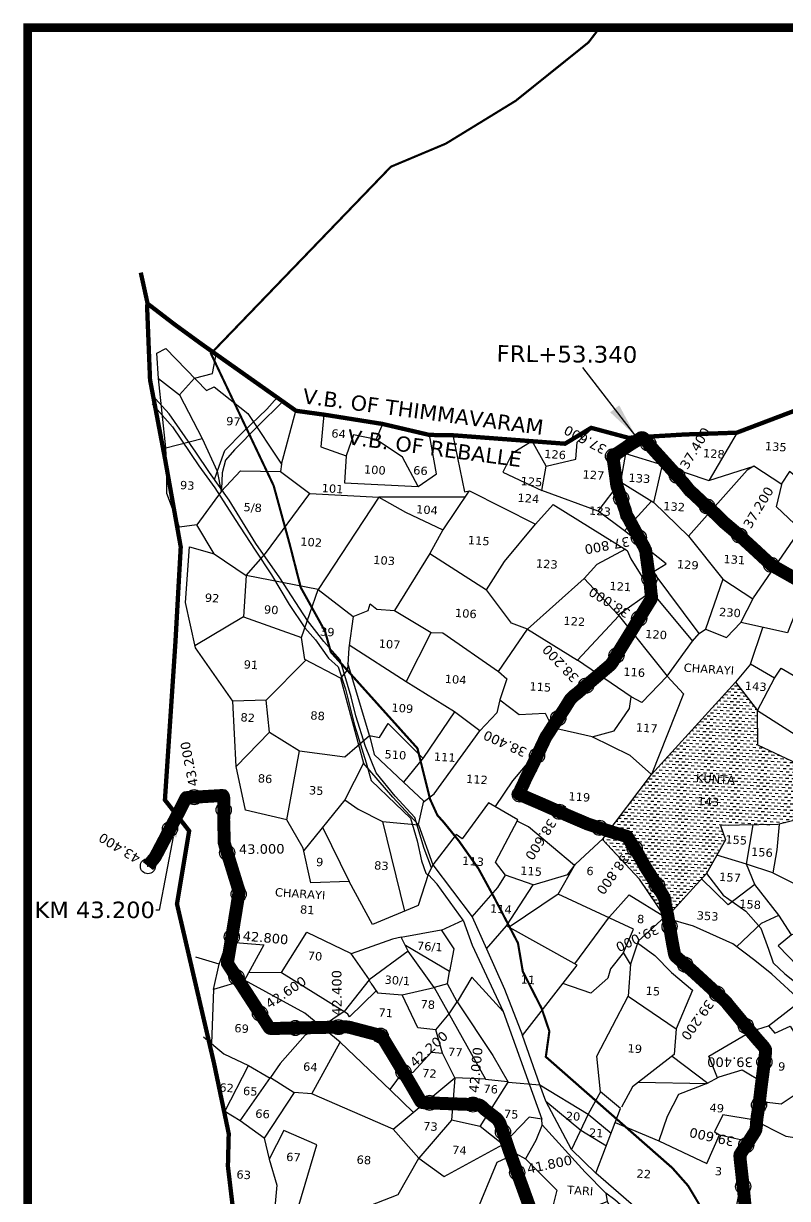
# Model space of a CAD drawing. Header units: inches. Extents: x 387166 to 391512, y 1838909 to 1843742.
# Drawn here: x 387166 to 388933, y 1841026 to 1843742 of the extents above; entities that cross this region are included whole.
import ezdxf
from ezdxf import colors
from ezdxf.entities.mleader import LeaderData, LeaderLine
from ezdxf.math import Vec2, Vec3

# ---------------------------------------------------------------- set-up
doc = ezdxf.new("R2010")
doc.units = ezdxf.units.IN
doc.header["$MEASUREMENT"] = 0
doc.header["$PDMODE"] = 32
doc.header["$PDSIZE"] = 35
for name, color, linetype in [('BND', 6, 'Continuous'), ('FRL', 3, 'Continuous'), ('NALA', 4, 'Continuous'), ('points', 161, 'Continuous'), ('ROAD', 1, 'Continuous'), ('ROADS', 50, 'Continuous'), ('SY.AREA', 7, 'Continuous'), ('TEXT', 7, 'Continuous'), ('WATER', 4, 'Continuous')]:
    doc.layers.add(name, color=color, linetype=linetype)
doc.styles.get("Standard").update_dxf_attribs({"font": 'verdana.ttf'})
doc.dimstyles.get("Standard").update_dxf_attribs({"dimtxt": 0.18, "dimasz": 0.18, "dimexe": 0.18, "dimexo": 0.0625, "dimgap": 0.09, "dimtad": 0, "dimtih": 1, "dimtoh": 1, "dimdec": 4, "dimzin": 0, "dimdsep": 46, "dimtxsty": 'Standard', "dimcen": 0.09, "dimadec": 0, "dimazin": 0, "dimtfac": 1, "dimtdec": 4, "dimtofl": 0, "dimtmove": 0, "dimatfit": 3, "dimfxl": 1, "dimtolj": 1, "dimtzin": 0, "dimarcsym": 0})

msp = doc.modelspace()

# ---------------------------------------------------------------- hatches: boundary and pattern name
at = {"layer": 'WATER'}
h = msp.add_hatch(dxfattribs=at)
h.set_pattern_fill('DASH', color=256, scale=2.308336, angle=-3.7161, style=0)
h.set_pattern_definition([(356.283897, (378574.076, 1829017.3926), (7.7885667, 6.8385455), [7.328966, -7.328966])])
h.paths.add_polyline_path([(388969.9, 1842024), (388863.8, 1842074), (388862.9, 1842153.9), (388812.5, 1842219.5), (388617.8, 1842006.2), (388506.5, 1841858.3), (388504.4, 1841856.4), (388590.5, 1841764.7), (388650.9, 1841674.5), (388744.8, 1841777.6), (388789.2, 1841855.2), (388777.9, 1841888.6), (388910.4, 1841890.5), (388987.4, 1841909.8), (388950.8, 1841951.4)])
h.paths.add_polyline_path([(388714.9, 1841984.7), (388815.6, 1841978.1), (388817.5, 1842007.4), (388716.8, 1842013.9)], flags=24)
h.paths.add_polyline_path([(388718.4, 1841930.9), (388772.9, 1841927.3), (388774.8, 1841956.8), (388720.3, 1841960.3)], flags=24)
h.paths.add_polyline_path([(388946.9, 1842022.4), (389001.5, 1842018.9), (389003.4, 1842048.3), (388948.8, 1842051.8)], flags=9)

# ---------------------------------------------------------------- linework, layer by layer
at = {"const_width": 20}
msp.add_lwpolyline([(387175.6, 1838919.1), (391501.7, 1838919.1), (391501.7, 1843732.2), (387175.6, 1843732.2)], close=True, dxfattribs=at)
at = {"layer": 'BND', "lineweight": 30, "const_width": 10}
msp.add_lwpolyline([(388986.8, 1842861.5), (388815.1, 1842796.4), (388694.7, 1842792.2), (388564.6, 1842784.5), (388478.5, 1842807.6), (388418, 1842770.9), (388158.9, 1842790.4), (388104.3, 1842791.2), (387996.3, 1842816.5), (387863.2, 1842837.7), (387795.8, 1842847), (387577.1, 1843001.5), (387515.5, 1843046.3), (387452.7, 1843094.5), (387452.7, 1843094.5), (387436.9, 1843166.4)], dxfattribs=at)
at = {"layer": 'BND', "lineweight": 30}
msp.add_lwpolyline([(387781.6, 1839801.2, 10, 10, 0), (387720, 1839833, 10, 10, 0), (387710.6, 1839944.8, 10, 10, 0), (387712.6, 1840024.2, 10, 10, 0), (387704, 1840092.3, 10, 10, 0), (387707.5, 1840231.6, 10, 10, 0), (387739.1, 1840390.2, 10, 10, 0), (387740.2, 1840433.5, 10, 10, 0), (387741, 1840464.8, 10, 10, 0), (387704.2, 1840474.3, 10, 10, 0), (387679.5, 1840735.7, 10, 10, 0), (387660.3, 1840916.2, 10, 10, 0), (387638.4, 1841100.8, 10, 10, 0), (387640.3, 1841176.2, 10, 10, 0), (387606.4, 1841338.3, 10, 10, 0), (387520.6, 1841707.1, 10, 10, 0), (387548.8, 1841875.9, 10, 10, 0), (387492.7, 1841947.5, 10, 10, 0), (387517, 1842311.7, 10, 10, 0), (387529.3, 1842532.2, 10, 10, 0), (387493.5, 1842732.8, 10, 10, 0), (387458.3, 1842918.7, 10, 10, 0), (387451.3, 1843093, 10, 10, 0), (387451.3, 1843093, 0, 0, 0)], format="xyseb", dxfattribs=at)
at = {"layer": 'FRL', "color": 84, "const_width": 30}
for points in [[(388835.8, 1840994.2), (388831.3, 1841040.8), (388826.6, 1841084.9), (388822.7, 1841119.9), (388822.6, 1841122.6), (388822.6, 1841124.2), (388822.6, 1841125.3), (388822.6, 1841126.5), (388822.8, 1841127.7), (388823.8, 1841129.3), (388826.4, 1841133.5), (388836.9, 1841149), (388856.9, 1841180.2), (388858, 1841182.4), (388858.8, 1841183.8), (388859.5, 1841185.7), (388859.7, 1841188.2), (388860.7, 1841195.3), (388860.9, 1841202.1), (388862.3, 1841215.2), (388866.8, 1841243.7), (388871.8, 1841286.3), (388877.7, 1841331.3), (388882, 1841365.2), (388881.8, 1841368.2), (388881.8, 1841369.7), (388881, 1841371.9), (388877, 1841377.7), (388862.2, 1841394.5), (388831.7, 1841430.4), (388795.3, 1841474.2), (388790.7, 1841480.4), (388767.7, 1841501.6), (388712.7, 1841552.1), (388681.7, 1841579.2), (388674.2, 1841585.8), (388672.3, 1841588.4), (388670.9, 1841592.9), (388666, 1841618.7), (388655.5, 1841680.3), (388649.3, 1841709.4), (388649.3, 1841715.1), (388648.3, 1841719.1), (388644.6, 1841726.7), (388626.7, 1841756.5), (388603.5, 1841792.9), (388587.5, 1841821.6), (388568.4, 1841852.3), (388563.1, 1841860.7), (388561.7, 1841862.5), (388558.5, 1841864.1), (388550.6, 1841866.2), (388524.2, 1841874.1), (388469.7, 1841892.2), (388423.8, 1841911.8), (388363.9, 1841938.2), (388315.1, 1841959.2), (388313.6, 1841960.1), (388312.3, 1841960.6), (388311.8, 1841961.2), (388311.8, 1841962.2), (388311.8, 1841963.5), (388312.3, 1841964.9), (388313.7, 1841967.6), (388316.9, 1841974.4), (388321.5, 1841983.9), (388327.4, 1841997.2), (388339.8, 1842021.5), (388362.2, 1842068.6), (388374, 1842093.6), (388379, 1842100.8), (388392.6, 1842122.2), (388415.5, 1842156.3), (388430.6, 1842180.6), (388434.5, 1842184.4), (388438.2, 1842188), (388445.6, 1842193.6), (388462.8, 1842208.4), (388476.5, 1842220.1), (388518.9, 1842256), (388521.2, 1842257.9), (388524.2, 1842260.8), (388528.8, 1842267.3), (388535.8, 1842279.8), (388551.5, 1842305.3), (388584.3, 1842358.6), (388616.9, 1842411.3), (388617.9, 1842413.5), (388618.1, 1842415), (388618.1, 1842417.1), (388617, 1842424.3), (388615.9, 1842435.4), (388614.9, 1842447), (388605.3, 1842517), (388605.2, 1842518.7), (388604.8, 1842522.4), (388604.3, 1842524.8), (388603, 1842527.1), (388600.8, 1842532.4), (388588.5, 1842554.2), (388563.8, 1842600.2), (388560.5, 1842604.9), (388557.9, 1842615.4), (388538.3, 1842672.4), (388537.4, 1842676.6), (388535.6, 1842691.1), (388529.3, 1842736.6), (388528.4, 1842739.3), (388528.5, 1842740.8), (388529.2, 1842742.5), (388530, 1842743.6), (388532, 1842745), (388536.3, 1842747), (388567.4, 1842768), (388592.5, 1842783.4), (388593.7, 1842784.4), (388595.3, 1842784.8), (388597, 1842784.7), (388598.7, 1842784.1), (388600, 1842783.3), (388602.2, 1842780.7), (388603.6, 1842779.4), (388606.1, 1842776.7), (388619.5, 1842760.7), (388637.8, 1842740.5), (388661.7, 1842714.1), (388693.4, 1842678.7), (388707, 1842661.8), (388710.7, 1842658.8), (388714.8, 1842655.1), (388737.5, 1842633.8), (388759.2, 1842615.1), (388787, 1842588.1), (388814.1, 1842565.2), (388857.8, 1842525.2), (388887, 1842498.1), (388889.6, 1842495.9), (388892.2, 1842493.5), (388895.8, 1842490.1), (388911.1, 1842481.5), (388942.7, 1842463.6), (388977.8, 1842444.1)], [(387453.4, 1841794.6), (387466.9, 1841811.5), (387467.9, 1841812.6), (387469, 1841814.1), (387470.6, 1841816.2), (387528.3, 1841925.8), (387541.2, 1841951.5), (387541.6, 1841952.1), (387542.2, 1841952.7), (387542.8, 1841952.8), (387544.6, 1841953), (387624.7, 1841957.7), (387626.8, 1841957.4), (387627.6, 1841956.5), (387628.2, 1841955.2), (387628.8, 1841951.9), (387628.6, 1841900.2), (387629.9, 1841856), (387629.9, 1841853.5), (387629.9, 1841851.1), (387629.9, 1841848.6), (387632.7, 1841838.5), (387663, 1841740.6), (387663.9, 1841738.6), (387664.2, 1841737.5), (387664.2, 1841736.1), (387664, 1841734.5), (387662.4, 1841723.1), (387649.5, 1841644), (387637.7, 1841574.1), (387637.3, 1841571.5), (387637.4, 1841569.8), (387638.3, 1841568.2), (387639, 1841567), (387640.7, 1841564.5), (387670.4, 1841519.1), (387734, 1841421), (387734.8, 1841420.3), (387736.3, 1841419.6), (387739.3, 1841419.2), (387911.2, 1841422.9), (387913.4, 1841422.8), (387916.8, 1841422.5), (387920.1, 1841421.8), (387988, 1841404), (387991.3, 1841402.9), (387992.7, 1841401.9), (387994.1, 1841400.8), (387995, 1841399.4), (387997.2, 1841396.4), (388053.4, 1841303.5), (388084.2, 1841250.8), (388085.5, 1841249.6), (388087.7, 1841248.3), (388090.4, 1841247.8), (388150.6, 1841245.4), (388217.3, 1841243), (388221.1, 1841241.8), (388225.9, 1841238.4), (388232.4, 1841232.1), (388260, 1841210.9), (388263.5, 1841206.6), (388266.9, 1841201.5), (388269.9, 1841193.7), (388290, 1841134.1), (388330.5, 1841022.3), (388351, 1840964.5)]]:
    msp.add_lwpolyline(points, dxfattribs=at)
at = {"layer": 'FRL', "color": 82}
for points in [[(388942.7, 1842463.6), (388911.1, 1842481.5), (388895.8, 1842490.1), (388892.2, 1842493.5), (388889.6, 1842495.9), (388887, 1842498.1), (388857.8, 1842525.2), (388814.1, 1842565.2), (388787, 1842588.1), (388759.2, 1842615.1), (388737.5, 1842633.8), (388714.8, 1842655.1), (388710.7, 1842658.8), (388707, 1842661.8), (388693.4, 1842678.7), (388661.7, 1842714.1), (388637.8, 1842740.5), (388619.5, 1842760.7), (388606.1, 1842776.7), (388603.6, 1842779.4), (388602.2, 1842780.7), (388600, 1842783.3), (388598.7, 1842784.1), (388597, 1842784.7), (388595.3, 1842784.8), (388593.7, 1842784.4), (388592.5, 1842783.4), (388567.4, 1842768), (388536.3, 1842747), (388532, 1842745), (388530, 1842743.6), (388529.2, 1842742.5), (388528.5, 1842740.8), (388528.4, 1842739.3), (388529.3, 1842736.6), (388535.6, 1842691.1), (388537.4, 1842676.6), (388538.3, 1842672.4), (388557.9, 1842615.4), (388560.5, 1842604.9), (388563.8, 1842600.2), (388588.5, 1842554.2), (388600.8, 1842532.4), (388603, 1842527.1), (388604.3, 1842524.8), (388604.8, 1842522.4), (388605.2, 1842518.7), (388605.3, 1842517), (388614.9, 1842447), (388615.9, 1842435.4), (388617, 1842424.3), (388618.1, 1842417.1), (388618.1, 1842415), (388617.9, 1842413.5), (388616.9, 1842411.3), (388584.3, 1842358.6), (388551.5, 1842305.3), (388535.8, 1842279.8), (388528.8, 1842267.3), (388524.2, 1842260.8), (388521.2, 1842257.9), (388518.9, 1842256), (388476.5, 1842220.1), (388462.8, 1842208.4), (388445.6, 1842193.6), (388438.2, 1842188), (388434.5, 1842184.4), (388430.6, 1842180.6), (388415.5, 1842156.3), (388392.6, 1842122.2), (388379, 1842100.8), (388374, 1842093.6), (388362.2, 1842068.6), (388339.8, 1842021.5), (388327.4, 1841997.2), (388321.5, 1841983.9), (388316.9, 1841974.4), (388313.7, 1841967.6), (388312.3, 1841964.9), (388311.8, 1841963.5), (388311.8, 1841962.2), (388311.8, 1841961.2), (388312.3, 1841960.6), (388313.6, 1841960.1), (388315.1, 1841959.2), (388363.9, 1841938.2), (388423.8, 1841911.8), (388469.7, 1841892.2), (388524.2, 1841874.1), (388550.6, 1841866.2), (388558.5, 1841864.1), (388561.7, 1841862.5), (388563.1, 1841860.7), (388568.4, 1841852.3), (388587.5, 1841821.6), (388603.5, 1841792.9), (388626.7, 1841756.5), (388644.6, 1841726.7), (388648.3, 1841719.1), (388649.3, 1841715.1), (388649.3, 1841709.4), (388655.5, 1841680.3), (388666, 1841618.7), (388670.9, 1841592.9), (388672.3, 1841588.4), (388674.2, 1841585.8), (388681.7, 1841579.2), (388712.7, 1841552.1), (388767.7, 1841501.6), (388790.7, 1841480.4), (388795.3, 1841474.2), (388831.7, 1841430.4), (388862.2, 1841394.5), (388877, 1841377.7), (388881, 1841371.9), (388881.8, 1841369.7), (388881.8, 1841368.2), (388882, 1841365.2), (388877.7, 1841331.3), (388871.8, 1841286.3), (388866.8, 1841243.7), (388862.3, 1841215.2), (388860.9, 1841202.1), (388860.7, 1841195.3), (388859.7, 1841188.2), (388859.5, 1841185.7), (388858.8, 1841183.8), (388858, 1841182.4), (388856.9, 1841180.2), (388836.9, 1841149), (388826.4, 1841133.5), (388823.8, 1841129.3), (388822.8, 1841127.7), (388822.6, 1841126.5), (388822.6, 1841125.3), (388822.6, 1841124.2), (388822.6, 1841122.6), (388822.7, 1841119.9), (388826.6, 1841084.9), (388831.3, 1841040.8), (388835.8, 1840994.2)], [(388330.5, 1841022.3), (388290, 1841134.1), (388269.9, 1841193.7), (388266.9, 1841201.5), (388263.5, 1841206.6), (388260, 1841210.9), (388232.4, 1841232.1), (388225.9, 1841238.4), (388221.1, 1841241.8), (388217.3, 1841243), (388150.6, 1841245.4), (388090.4, 1841247.8), (388087.7, 1841248.3), (388085.5, 1841249.6), (388084.2, 1841250.8), (388053.4, 1841303.5), (387997.2, 1841396.4), (387995, 1841399.4), (387994.1, 1841400.8), (387992.7, 1841401.9), (387991.3, 1841402.9), (387988, 1841404), (387920.1, 1841421.8), (387916.8, 1841422.5), (387913.4, 1841422.8), (387911.2, 1841422.9), (387739.3, 1841419.2), (387736.3, 1841419.6), (387734.8, 1841420.3), (387734, 1841421), (387670.4, 1841519.1), (387640.7, 1841564.5), (387639, 1841567), (387638.3, 1841568.2), (387637.4, 1841569.8), (387637.3, 1841571.5), (387637.7, 1841574.1), (387649.5, 1841644), (387662.4, 1841723.1), (387664, 1841734.5), (387664.2, 1841736.1), (387664.2, 1841737.5), (387663.9, 1841738.6), (387663, 1841740.6), (387632.7, 1841838.5), (387629.9, 1841848.6), (387629.9, 1841851.1), (387629.9, 1841853.5), (387629.9, 1841856), (387628.6, 1841900.2), (387628.8, 1841951.9), (387628.2, 1841955.2), (387627.6, 1841956.5), (387626.8, 1841957.4), (387624.7, 1841957.7), (387544.6, 1841953), (387542.8, 1841952.8), (387542.2, 1841952.7), (387541.6, 1841952.1), (387541.2, 1841951.5), (387528.3, 1841925.8), (387470.6, 1841816.2), (387469, 1841814.1), (387467.9, 1841812.6), (387466.9, 1841811.5), (387453.4, 1841794.6)]]:
    msp.add_lwpolyline(points, dxfattribs=at)
at = {"layer": 'NALA'}
msp.add_lwpolyline([(388744.8, 1841777.6), (388783.7, 1841727.1), (388835.9, 1841690.2), (388870.5, 1841651.4), (388888.3, 1841602.3), (388899.5, 1841571), (388926.7, 1841545.9), (388952.9, 1841525)], dxfattribs=at)
at = {"layer": 'points'}
for p in [(388610.5, 1842771.4), (388529, 1842742.1), (388677.1, 1842696.9), (388547.9, 1842644.6), (388747, 1842625.7), (388821.2, 1842558.7), (388588.6, 1842553.9), (388894.8, 1842491), (388613.3, 1842458.5), (388589.4, 1842366.9), (388536.9, 1842281.7), (388466.8, 1842211.8), (388402.4, 1842136.7), (388353.3, 1842049.9), (388313.3, 1841960.2), (387560.4, 1841953.9), (387628.7, 1841924.4), (388404.9, 1841920.2), (387504.3, 1841880.3), (388497.6, 1841882.9), (387636.8, 1841825.4), (388579.2, 1841834.9), (387453.4, 1841794.6), (388631, 1841749.4), (387663.3, 1841729.7), (388659.8, 1841655.2), (387647.3, 1841631), (388695.9, 1841566.8), (387658.1, 1841538), (388769.9, 1841499.6), (387712.5, 1841454.1), (387794.1, 1841420.4), (387894.1, 1841422.5), (388836.2, 1841425), (387991.5, 1841402.7), (388879, 1841341.7), (388044.5, 1841318.3), (388105, 1841247.3), (388205, 1841243.4), (388866.6, 1841242.5), (388274.4, 1841180.5), (388837.1, 1841149.4), (388307.4, 1841086.1), (388829.9, 1841054.1)]:
    msp.add_point(p, dxfattribs=at)
at = {"layer": 'ROAD'}
for points in [[(388109, 1841790.5), (388092.3, 1841834.9), (388071, 1841906.6), (388025.5, 1841956.1), (387981.4, 1842010.2), (387956.8, 1842071.3), (387934, 1842141.7), (387923.2, 1842186), (387898.2, 1842271.5), (387859.9, 1842314), (387822.5, 1842362.1), (387758.3, 1842460.8), (387702.6, 1842540.4), (387641, 1842640.5), (387596, 1842704.7), (387563.9, 1842751.7), (387502.2, 1842840.3), (387462.3, 1842884.2)], [(387607.6, 1842688.1), (387618.1, 1842718.8), (387631.6, 1842754.9), (387673.9, 1842798.2), (387728.1, 1842850.9), (387752.5, 1842877.6)], [(387463.6, 1842863.3), (387510.5, 1842809.9), (387571, 1842719.8), (387607.8, 1842668.8), (387655.4, 1842595.9), (387701.5, 1842525), (387739.4, 1842467.9), (387780.2, 1842399.5), (387816.2, 1842345.5), (387841.3, 1842317.5), (387871, 1842275), (387893, 1842254.9), (387910.6, 1842203.7), (387931.1, 1842120.3), (387958, 1842033.6), (387970, 1841992.2), (388026.3, 1841938.4), (388060.7, 1841905.3), (388076.1, 1841853.1), (388086.3, 1841806.4), (388096.2, 1841778.4), (388100.7, 1841773.8)], [(387765.7, 1842868.3), (387707.5, 1842811.5), (387653.6, 1842756.5), (387632.8, 1842732.5), (387624.8, 1842703.6), (387623.4, 1842665.6)]]:
    msp.add_lwpolyline(points, dxfattribs=at)
at = {"layer": 'ROADS', "color": 40, "const_width": 5}
msp.add_lwpolyline([(388761.6, 1840957.2), (388702.5, 1841055.9), (388666.2, 1841096.9), (388373.6, 1841353.8), (388381.8, 1841412.8), (388364, 1841465.4), (388320.4, 1841550.8), (388309.2, 1841616.6), (388254.1, 1841722.2), (388217.9, 1841788.6), (388173, 1841852.2), (388138.2, 1841895.1), (388122.7, 1841912.4), (388105.9, 1841949.2), (388076.7, 1842066.8), (387876.3, 1842289.7), (387863.1, 1842337.3), (387806.9, 1842438.5), (387781.5, 1842537.7), (387744.2, 1842673.9), (387599.1, 1842979.3), (388015.3, 1843411.1), (388142.4, 1843464.5), (388303.8, 1843563.4), (388472.2, 1843698.4), (388498, 1843732.2)], dxfattribs=at)
at = {"layer": 'SY.AREA'}
for points in [[(387477.8, 1842921.8), (387473.7, 1842979.9), (387495, 1842990.6), (387589, 1842893.6), (387606.7, 1842902.4), (387684.4, 1842840.5), (387762.3, 1842723.4), (387795.8, 1842847)], [(387526.5, 1842883.8), (387561.4, 1842922.1), (387602.9, 1842932.9), (387611, 1842977.5)], [(387495.1, 1842761.1), (387477.8, 1842921.8), (387526.5, 1842883.8), (387579, 1842782.7)], [(387860.1, 1842838.2), (387853.1, 1842763.7), (387912.2, 1842742.8), (387908.1, 1842680.6), (388078.2, 1842671.7), (388042.1, 1842740.1), (387981.5, 1842780.3), (387996.3, 1842816.5)], [(387981.5, 1842780.3), (387928.8, 1842791.5), (387912.2, 1842742.8)], [(388078.2, 1842671.7), (388120.4, 1842701.5), (388104.3, 1842791.2)], [(388158.9, 1842790.4), (388185.9, 1842659.6), (388196.8, 1842661.6), (388349.7, 1842585.2), (388390.9, 1842630.2), (388562, 1842524.4), (388570.4, 1842504.6), (388617.2, 1842429.1), (388712.5, 1842314.8), (388728.5, 1842332.6), (388742.8, 1842342.5)], [(388495, 1842614.7), (388364.1, 1842662.8), (388374.5, 1842719.2), (388442.7, 1842734.9), (388445.9, 1842774.3), (388481.5, 1842806.8)], [(388816.2, 1842796.8), (388751.6, 1842686.4)], [(387606.8, 1842516.6), (387566.7, 1842583.1), (387526.6, 1842577.9), (387496.8, 1842655.9), (387497.3, 1842707.7), (387495.1, 1842761.1), (387579, 1842782.7), (387613.2, 1842707.3), (387623, 1842660.5), (387566.7, 1842583.1)], [(388374.5, 1842719.2), (388342, 1842776.7), (388295.8, 1842748.5), (388274.1, 1842704.9), (388364.1, 1842662.8)], [(388564.6, 1842784.5), (388557.5, 1842748.2), (388643.7, 1842721.7)], [(389125.1, 1842780.7), (389116.6, 1842701.2), (389101.8, 1842601.9), (388998.6, 1842658.1), (388936.8, 1842706.4), (388918.1, 1842677.6)], [(388557.5, 1842748.2), (388546.5, 1842682.5), (388623.3, 1842635.1)], [(387762.3, 1842723.4), (387759.7, 1842707)], [(388703.7, 1842557.4), (388623.3, 1842635.1), (388643.7, 1842721.7), (388750.2, 1842685.9), (388854.6, 1842718.8)], [(388962.2, 1842572.6), (388907.1, 1842625.2), (388919.1, 1842677), (388854.6, 1842718.8), (388839.2, 1842709.7), (388703.7, 1842557.4), (388782.6, 1842458.1), (388852.7, 1842412.4)], [(387623, 1842660.5), (387667.3, 1842708), (387759.7, 1842707), (387827.7, 1842656)], [(388618.2, 1842638.2), (388555.2, 1842569.2), (388495, 1842614.7), (388546.5, 1842682.5)], [(387674.2, 1842370.7), (387808.8, 1842322.8), (387847, 1842433.6), (387680.4, 1842466), (387725.6, 1842517), (387827.7, 1842656), (387987.8, 1842647), (387847, 1842433.6), (387928.1, 1842371.7), (387918.2, 1842298.9), (387914.9, 1842247.9), (387898.8, 1842228.7), (387816.6, 1842271.8), (387808.8, 1842322.8)], [(388195.3, 1842661.3), (388135.8, 1842571.9), (388105.3, 1842516.8), (388236.4, 1842433.5)], [(388186.2, 1842647.6), (387987.8, 1842647), (388049.1, 1842612.3), (388135.8, 1842571.9)], [(388331.3, 1842342.1), (388294.5, 1842355.9), (388236.4, 1842433.5), (388278.2, 1842498.9), (388349.7, 1842585.2)], [(389039.1, 1842492.5), (388976.7, 1842420.8), (388949.4, 1842376.6), (388932.5, 1842333.4), (388824.5, 1842357.9), (388853.7, 1842414.4), (388962.2, 1842572.6), (389003.3, 1842544.5), (389039.1, 1842492.5)], [(388728.5, 1842332.6), (388622.1, 1842474.4), (388652.2, 1842493.3), (388555.2, 1842569.2)], [(388182.6, 1841669.8), (388122.4, 1841752.5), (388101.2, 1841775.2), (388078, 1841703.6), (387972.9, 1841660), (387919, 1841759.3), (387830.4, 1841756.3), (387812.6, 1841835.7), (387775, 1841901.5), (387679.3, 1841923.9), (387657.5, 1842025.1), (387649.6, 1842176), (387563.1, 1842298.9), (387540.2, 1842404.2), (387549.8, 1842532.5), (387606.8, 1842516.6), (387680.4, 1842466), (387674.2, 1842370.7), (387562.1, 1842303.6)], [(388557.5, 1842527.2), (388491.6, 1842491.6), (388462.6, 1842459.3), (388541.1, 1842375), (388617.2, 1842429.1)], [(388105.3, 1842516.8), (388024, 1842385.6), (388108.1, 1842334.5), (388135.6, 1842334), (388264.1, 1842244.5), (388331.3, 1842342.1)], [(388462.6, 1842459.3), (388331.3, 1842342.1), (388447.1, 1842270.8)], [(388782.6, 1842458.1), (388742.8, 1842342.5), (388791.3, 1842322.6), (388824.5, 1842357.9)], [(387928.1, 1842371.7), (387962.4, 1842385.1), (387967.3, 1842400.5), (387983.1, 1842388.6), (388024, 1842385.6)], [(388654.3, 1842233.8), (388595.9, 1842172.5), (388570.6, 1842186.2), (388447.1, 1842270.8), (388542.4, 1842373.3)], [(388541.1, 1842375), (388654.3, 1842233.8), (388712.5, 1842314.8)], [(388902.7, 1842229.1), (388917.7, 1842252.1), (388991.6, 1842209), (389006.2, 1842227.2), (389048.9, 1842293.4), (388949.4, 1842376.6)], [(388162.3, 1842151.3), (388050.3, 1842220.4), (388108.1, 1842334.5)], [(388847.3, 1842261.5), (388875.7, 1842346.3)], [(388050.3, 1842220.4), (387919.1, 1842305.6)], [(387818.5, 1842270.8), (387726.8, 1842177.8), (387649.6, 1842176)], [(387734.2, 1842104.5), (387804.2, 1842060.9), (387908.6, 1842047.4), (387965.8, 1842096.2), (387916, 1842264)], [(388654.3, 1842233.8), (388691.8, 1842192.8), (388617.8, 1842006.2), (388812.5, 1842219.5), (388862.9, 1842153.9), (389056.7, 1842030.8), (389018.7, 1841977.7), (388987.4, 1841909.8), (388950.8, 1841951.4), (388969.9, 1842024), (388863.8, 1842074), (388862.9, 1842153.9), (388902.7, 1842229.1), (388847.3, 1842261.5), (388812.5, 1842219.5)], [(387898.8, 1842228.7), (387952.2, 1842032.4), (387909.1, 1841948.1), (387813.8, 1841830.5)], [(388264.1, 1842244.5), (388283.2, 1842227.4), (388267.3, 1842178.8), (388260, 1842149.1), (388220.9, 1842107)], [(387657.5, 1842025.1), (387734.2, 1842104.5), (387726.8, 1842177.8)], [(388267.3, 1842178.8), (388311.7, 1842144.7), (388372.4, 1842148.4), (388389.4, 1842114)], [(388481.1, 1842093.2), (388531.8, 1842107.4), (388566.8, 1842158.8), (388570.6, 1842186.2)], [(388090.2, 1841942.3), (388115.5, 1841961.3), (388220.9, 1842107), (388162.3, 1842151.3), (388090.6, 1842045.3), (388044.4, 1841988.6)], [(387965.8, 1842096.2), (387988.9, 1842091.7), (388009.3, 1842124.1), (388089.5, 1842043.9)], [(388344.4, 1841751.4), (388424.4, 1841775.3), (388442.4, 1841799.2), (388506.5, 1841858.3), (388617.8, 1842006.2), (388569, 1842050), (388481.1, 1842093.2), (388389.4, 1842114), (388346.9, 1842051.1), (388296.9, 1841991.9), (388256.3, 1841932)], [(387965.8, 1842096.2), (387976.9, 1842052.6), (388045.6, 1841987.5), (388090.9, 1841945.4), (388078.6, 1841890.8)], [(387775, 1841901.5), (387804.2, 1842060.9)], [(388079.4, 1841889.9), (388019.8, 1841954), (387952.2, 1842032.4)], [(387909.1, 1841948.1), (387940, 1841925.9), (387996.2, 1841898), (388079.4, 1841889.9), (388112.5, 1841797.4), (388101.2, 1841775.2)], [(388112.5, 1841797.4), (388203.2, 1841677.3), (388263, 1841745), (388280.4, 1841773.5), (388257.4, 1841804), (388309, 1841901.9), (388241.3, 1841940.7), (388180.5, 1841857.6), (388166.3, 1841868), (388112.5, 1841797.4)], [(387996.2, 1841898), (388047.1, 1841690.7)], [(388401.9, 1841729.9), (388440, 1841796.1), (388333.9, 1841885.4), (388307.1, 1841898.3)], [(388987.4, 1841909.8), (388910.4, 1841890.5), (388777.9, 1841888.6), (388789.2, 1841855.2), (388744.8, 1841777.6), (388650.9, 1841674.5), (388590.5, 1841764.7), (388504.4, 1841856.4)], [(387857.4, 1841884.3), (387919, 1841759.3)], [(388913.1, 1841891.2), (388907.6, 1841832.4), (388898.5, 1841779.4), (388837.6, 1841799.2)], [(388837.6, 1841799.2), (388853.3, 1841889.7)], [(388857.2, 1841752.1), (388837.6, 1841799.2), (388768.9, 1841819.7)], [(388203.2, 1841677.3), (388236.2, 1841603.3), (388282.9, 1841656.2), (388344.4, 1841751.4), (388280.4, 1841773.5)], [(388814.9, 1841608.2), (388872.6, 1841663), (388912.6, 1841681.5), (388857.2, 1841752.1), (388795.5, 1841704.7), (388733.8, 1841765.5)], [(388898.5, 1841779.4), (389014, 1841721.5), (388965.8, 1841641.5), (388941.4, 1841636), (388912.6, 1841681.5)], [(388553, 1841595), (388576.4, 1841649.2), (388401.9, 1841729.9), (388288.5, 1841653.1)], [(388440.8, 1841568.6), (388521.2, 1841677.6), (388566.6, 1841727.9), (388648.9, 1841677.4), (388586.9, 1841621.3), (388569.8, 1841567.9), (388564, 1841493.7)], [(388132.6, 1841646.5), (388182.6, 1841669.8), (388203, 1841611.9), (388275.1, 1841458.3), (388202.3, 1841538.2), (388168.9, 1841481), (388146.1, 1841522.5), (388115.7, 1841513.9)], [(388236.2, 1841603.3), (388278.1, 1841510.1), (388319.3, 1841403.3), (388446, 1841565.7), (388282.9, 1841656.2)], [(388888.2, 1841425.2), (388963.2, 1841483.1), (388895.9, 1841544.6), (388857, 1841576.4), (388805.9, 1841615), (388715.3, 1841655.4), (388650.9, 1841674.5)], [(387762.7, 1841548.3), (387821, 1841642.1), (387922, 1841593.4), (387965, 1841532.1), (387907.2, 1841458.9), (387854.9, 1841423.3), (387817.2, 1841403.7), (387759.1, 1841338.2), (387736.5, 1841305.7)], [(388055.6, 1841597.8), (388039.1, 1841630.6), (388018.7, 1841625.7), (387923.4, 1841591.5)], [(388039.1, 1841630.6), (388131.9, 1841647.6), (388160.7, 1841603), (388150.5, 1841551.3), (388048.8, 1841611.2)], [(388941.4, 1841636), (388911.1, 1841610.1), (388956.1, 1841563.5), (388977.1, 1841518.4), (388950.9, 1841494.4)], [(387617.8, 1841568.2), (387637, 1841619.8), (387721.1, 1841612.6), (387677, 1841530.9)], [(387969.3, 1841524.1), (387984.5, 1841501.7), (388041.5, 1841497.4), (388115.7, 1841513.9), (388055.6, 1841597.8), (387965, 1841532.1)], [(388569.8, 1841567.9), (388553, 1841595), (388523.3, 1841557.3), (388516.9, 1841535.4), (388477.5, 1841500.8), (388412.8, 1841523.1)], [(388585.6, 1841617.1), (388625.5, 1841587.9), (388664.6, 1841548.7), (388712.8, 1841507.5), (388675.4, 1841418.7)], [(387605.1, 1841509.2), (387617.8, 1841568.2), (387564.2, 1841584)], [(387687.1, 1841549.5), (387762.7, 1841548.3), (387915.1, 1841454)], [(388146.1, 1841522.5), (388150.5, 1841551.3)], [(387897.9, 1841387.7), (387816.6, 1841455), (387677, 1841530.9), (387605.1, 1841509.2), (387600.5, 1841384.4)], [(387969.3, 1841524.1), (387965, 1841532.1)], [(388115.7, 1841513.9), (388234, 1841301.9), (388285.3, 1841297.1)], [(387981.3, 1841506.4), (387919.7, 1841446.4), (387915.1, 1841454)], [(388119.2, 1841416.2), (388077.5, 1841421), (388041.5, 1841497.4)], [(388499.8, 1841272.6), (388491.8, 1841355), (388564, 1841493.7), (388675.4, 1841418.7), (388670.7, 1841358.9), (388573.8, 1841284.2), (388548.9, 1841237.5)], [(388234, 1841301.9), (388162.8, 1841305), (388134.4, 1841362.2), (388119.2, 1841416.2), (388149.7, 1841452.9), (388168.9, 1841481)], [(388168.9, 1841481), (388251.3, 1841356.6), (388286.3, 1841295.3)], [(388275.1, 1841458.3), (388364.5, 1841209.3)], [(388770.4, 1841305.3), (388750.2, 1841355.2), (388849.3, 1841412.9), (388888.2, 1841425.2), (388903.3, 1841408.7), (388938.3, 1841424.8), (388965.8, 1841381.4), (388989.8, 1841371.4), (389045.9, 1841315.7)], [(387581.9, 1841399.6), (387629.3, 1841360.5), (387685.8, 1841333.4)], [(388020.7, 1841186.5), (387832.1, 1841268.4), (387897.9, 1841387.7), (388015.3, 1841276.3), (388067.4, 1841225.4)], [(388359.9, 1841288.7), (388319.3, 1841403.3)], [(388013.6, 1841277.9), (388044.7, 1841319.7), (388065.9, 1841317.6), (388109, 1841364.5), (388134.4, 1841362.2)], [(388665.6, 1841355), (388748.3, 1841293.1), (388680.3, 1841266.4), (388654.4, 1841215.8), (388635.2, 1841159.9)], [(387666.5, 1841205.9), (387631.2, 1841227.7), (387685.8, 1841333.4), (387735.9, 1841304.8)], [(388587.9, 1841295.1), (388745.6, 1841292), (388774.3, 1841307.4), (388827.6, 1841323.5), (388879.4, 1841292.8), (388856.2, 1841260), (388885.2, 1841248.8), (388853.1, 1841208), (388782.6, 1841219.6), (388763.7, 1841180.3), (388775.3, 1841173.7)], [(387832.1, 1841268.4), (387791.7, 1841271.6), (387722.5, 1841165.6), (387666.5, 1841205.9), (387736.5, 1841305.7), (387791.7, 1841271.6)], [(388079.8, 1841119.2), (388020.7, 1841186.5), (388162.8, 1841305), (388155.2, 1841207.1)], [(388885.2, 1841248.8), (388918.1, 1841245.3), (388957.3, 1841271.6), (389045.9, 1841315.7), (389084.7, 1841288.2), (389085.5, 1841144.3)], [(388221.5, 1841193), (388286.3, 1841295.3), (388359.9, 1841288.7)], [(388373.3, 1841250.9), (388359.9, 1841288.7), (388471.8, 1841221.6)], [(388533.9, 1841201.7), (388546.6, 1841234.4), (388499.8, 1841272.6), (388471.8, 1841221.6), (388524.6, 1841177.4)], [(388433, 1841139.6), (388373.3, 1841250.9), (388454.2, 1841184.5), (388513.6, 1841148.4)], [(388471.8, 1841221.6), (388433, 1841139.6), (388489.3, 1841084.9)], [(388364.9, 1841196.5), (388364.5, 1841209.3), (388334.9, 1841214.3), (388274, 1841151.1), (388221.5, 1841193), (388155.2, 1841207.1), (388079.8, 1841119.2), (388138.8, 1841077.5), (388274, 1841151.1)], [(388512.5, 1841038.3), (388464.4, 1841087.2), (388364.9, 1841196.5), (388350.3, 1841160.2), (388326.7, 1841118.2)], [(388664.5, 1840932.7), (388489.3, 1841084.9), (388533.9, 1841201.7), (388635.2, 1841159.9), (388746.3, 1841107), (388775.3, 1841173.7), (388830.9, 1841161.3), (388818.4, 1841132.2), (388837.9, 1841130.7)], [(389142.9, 1841137.8), (389120.3, 1841138.7), (388929.5, 1841169.4), (388853.1, 1841208), (388811.4, 1840995.4), (388927.6, 1840971.3), (389034.2, 1840947), (389120.3, 1841138.7)], [(387722.5, 1841165.6), (387734, 1841117.4), (387751.9, 1841057.2), (387746.6, 1841006.2), (387717.2, 1841008.1), (387693.2, 1840924.3), (387667.1, 1840840.9), (387762.6, 1840798.1), (387792.7, 1840885.4), (387692.3, 1840921.7)], [(387802.6, 1841010.2), (387844, 1841150.7), (387768, 1841183.8), (387734, 1841117.4)], [(387793.1, 1840888.8), (387884.3, 1840977.8), (388032.5, 1841035.6), (388079.8, 1841119.2)], [(388212.2, 1840992.9), (388261.4, 1841110.2), (388304.2, 1841130), (388326.7, 1841118.2), (388399, 1841045.8), (388390.6, 1841011.3)], [(388439, 1840977.5), (388470.5, 1840971.5), (388482.8, 1840982.3), (388504.2, 1840973.6), (388511.4, 1840998.8), (388495.1, 1841011.4), (388515.2, 1841019.3), (388525, 1841001.6), (388563.7, 1840971.5), (388546.9, 1840958), (388573.9, 1840941.6), (388590.5, 1840952.1), (388610.9, 1840936.7), (388632.9, 1840918.8), (388637.2, 1840935), (388625.7, 1840947.4), (388592.6, 1840963.5), (388565.3, 1840994.6), (388532.9, 1841023), (388512.5, 1841038.3), (388515.2, 1841019.3)]]:
    msp.add_lwpolyline(points, dxfattribs=at)

# ---------------------------------------------------------------- texts
at = {"layer": 'points', "color": 1}
for s, rotation, p in [('37.600', 151.9677, (388516.3, 1842764.9)), ('37.400', 59.1211, (388701, 1842709.5)), ('37.200', 59.1211, (388847.3, 1842572.5)), ('37.800', 190.6105, (388565.5, 1842556)), ('38.000', 147.6967, (388571, 1842384.8)), ('38.200', 133.344, (388451.6, 1842231.7)), ('38.400', 155.6561, (388331.8, 1842065.5)), ('43.200', 101.1159, (387569.8, 1841980.8)), ('38.600', 237.6577, (388381.1, 1841906.6)), ('43.400', 148.8629, (387438.5, 1841818.2)), ('43.000', 0.6964, (387663.9, 1841822.5)), ('38.800', 234.6433, (388550.4, 1841824.9)), ('39.000', 205.1958, (388628.4, 1841660)), ('42.800', 355.0079, (387671.9, 1841622.7)), ('42.400', 90.4712, (387901.6, 1841448.9)), ('42.600', 34.2113, (387734.9, 1841464.2)), ('39.200', 234.6433, (388746.2, 1841488)), ('42.200', 41.9218, (388070.9, 1841328.4)), ('42.000', 84.6656, (388217.5, 1841269.9)), ('39.400', 179.8288, (388852.4, 1841352.1)), ('39.600', 167.5519, (388811.5, 1841167.7)), ('41.800', 11.7833, (388332.7, 1841083.7))]:
    msp.add_text(s, height=22, rotation=rotation, dxfattribs=at).set_placement(p)
at = {"layer": 'TEXT', "color": 5}
msp.add_text('FRL+53.340', height=38.49, rotation=359.5381, dxfattribs=at).set_placement((388259.6, 1842960.3))
at = {"layer": 'TEXT', "color": 6}
for s, p in [('V.B. OF THIMMAVARAM', (387809.7, 1842864.4)), ('V.B. OF REBALLE', (387913.1, 1842769.8))]:
    msp.add_text(s, height=35, rotation=352.4808, dxfattribs=at).set_placement(p)
at = {"layer": 'TEXT'}
for s, height, p in [('97', 19.24, (387633.7, 1842814.1)), ('64', 19.24, (387877.1, 1842785.6)), ('135', 19.24, (388879.7, 1842756.1)), ('126', 19.24, (388369.3, 1842738.1)), ('128', 19.24, (388736.5, 1842739.8)), ('100', 19.24, (387952.4, 1842702.4)), ('66', 19.24, (388066.4, 1842700.3)), ('127', 19.24, (388458.1, 1842690.7)), ('93', 19.24, (387527, 1842666.2)), ('125', 19.24, (388314.8, 1842675.3)), ('133', 19.24, (388564.3, 1842683)), ('101', 19.24, (387854.7, 1842659.2)), ('124', 19.24, (388307.6, 1842636.7)), ('5/8', 19.24, (387673.9, 1842615.3)), ('104', 19.24, (388073.1, 1842610.2)), ('132', 19.24, (388644.6, 1842617.5)), ('123', 19.24, (388473.2, 1842607.1)), ('102', 19.24, (387805.2, 1842535.5)), ('115', 19.24, (388192.8, 1842538.9)), ('103', 19.24, (387973.9, 1842493.2)), ('123', 19.24, (388350.2, 1842484.9)), ('129', 19.24, (388676.2, 1842483.2)), ('131', 19.24, (388783.8, 1842495.1)), ('121', 19.24, (388520.2, 1842433)), ('92', 19.24, (387584.5, 1842405.8)), ('90', 19.24, (387721.2, 1842378.7)), ('106', 19.24, (388162.9, 1842370.6)), ('230', 19.24, (388773.7, 1842372.8)), ('122', 19.24, (388413.8, 1842352.4)), ('39', 19.24, (387850.9, 1842327.6)), ('120', 19.24, (388602.9, 1842322)), ('107', 19.24, (387986.6, 1842299.7)), ('91', 19.24, (387674.3, 1842251.6)), ('116', 19.24, (388552.3, 1842234.8)), ('CHARAYI', 19.24, (388692, 1842244.1)), ('104', 19.24, (388139.3, 1842218.1)), ('115', 19.24, (388335.1, 1842200.8)), ('143', 19.24, (388833.3, 1842202.1)), ('109', 19.24, (388016.1, 1842151.7)), ('82', 19.24, (387666.9, 1842129.3)), ('88', 19.24, (387828.5, 1842133.7)), ('117', 19.24, (388581.3, 1842105.9)), ('510', 19.24, (388000, 1842044)), ('111', 19.24, (388114.1, 1842038.5)), ('86', 19.24, (387707, 1841988.2)), ('112', 19.24, (388188.6, 1841987)), ('KUNTA', 19.24, (388720.1, 1841989.6)), ('35', 19.24, (387825.3, 1841960.8)), ('119', 19.24, (388425.4, 1841946.7)), ('143', 19.24, (388723.6, 1841935.8)), ('155', 19.24, (388788.2, 1841847.2)), ('9', 19.2, (387841.7, 1841795)), ('113', 19.24, (388179.6, 1841797.7)), ('156', 19.24, (388847.7, 1841818.6)), ('83', 19.24, (387976, 1841787.1)), ('115', 19.24, (388313.9, 1841774.9)), ('6', 19.2, (388466.9, 1841774.2)), ('157', 19.24, (388773.9, 1841760.6)), ('CHARAYI', 19.24, (387746.7, 1841725)), ('81', 19.24, (387804.6, 1841685.2)), ('114', 19.24, (388244, 1841687.4)), ('158', 19.24, (388820.3, 1841698.2)), ('8', 19.2, (388584, 1841663.2)), ('353', 19.24, (388722, 1841671.4)), ('70', 19.24, (387822.5, 1841578.2)), ('76/1', 19.24, (388075.1, 1841601.2)), ('30/1', 19.24, (388000.1, 1841522.8)), ('11', 19.24, (388314.9, 1841523.5)), ('15', 19.24, (388603.8, 1841497.3)), ('71', 19.24, (387986.1, 1841447.1)), ('78', 19.24, (388083.3, 1841466.4)), ('69', 19.24, (387652.8, 1841410.9)), ('19', 19.24, (388562, 1841364.3)), ('77', 19.24, (388147, 1841356.1)), ('64', 19.24, (387811.7, 1841322.1)), ('72', 19.24, (388087, 1841307.1)), ('9', 19.2, (388910.1, 1841322.5)), ('62', 19.24, (387618, 1841273.7)), ('65', 19.24, (387672.8, 1841265.8)), ('76', 19.24, (388228.8, 1841270.8)), ('49', 19.24, (388751.6, 1841227)), ('66', 19.24, (387701.2, 1841213.4)), ('75', 19.24, (388276.2, 1841212.8)), ('20', 19.24, (388419.2, 1841208)), ('73', 19.24, (388089.4, 1841184.5)), ('21', 19.24, (388472.7, 1841169.5)), ('74', 19.24, (388156.5, 1841129.5)), ('67', 19.24, (387772.7, 1841113.4)), ('68', 19.24, (387935.5, 1841107.1)), ('63', 19.24, (387657.6, 1841072.8)), ('22', 19.24, (388582.8, 1841074.7)), ('3', 19.2, (388763.9, 1841080.4)), ('TARI', 19.24, (388422.5, 1841037.2))]:
    msp.add_text(s, height=height, rotation=356.2839, dxfattribs=at).set_placement(p)

# ---------------------------------------------------------------- leaders
at = {"color": 5}
msp.add_leader([(388581.7, 1842788.2), (388459.4, 1842946.8)], dimstyle='Standard', override={"dimasz": 80, "dimgap": 0.09, "dimtad": 0}, dxfattribs=at)
at = {"layer": 'TEXT', "color": 5}
ml = msp.add_multileader_mtext('Standard', dxfattribs=at)
ml.set_content('KM 43.200', color=5)
ml.set_leader_properties()
ml.build(insert=Vec2(0, 0))
ml.multileader.update_dxf_attribs({"arrow_head_size": 50})
ctx = ml.context
ctx.base_point, ctx.char_height, ctx.arrow_head_size, ctx.plane_origin = Vec3(387192.4, 1841693.1), 38, 50, Vec3(387386.4, 1841613.6)
ctx.text_align_type = 2
notes = []
notes.append((ctx, [(1, (1, 1, 0), (387479.5, 1841693.1), (-1, 0), 8, [(0, [(387520.8, 1841911.6)], 0, [])])]))
ctx.mtext.insert, ctx.mtext.alignment, ctx.mtext.flow_direction = Vec3(387469.5, 1841712.5), 3, 5
for ctx, leaders in notes:
    for number, flags, end, landing, length, lines in leaders:
        leader = LeaderData()
        leader.index, (leader.has_last_leader_line, leader.has_dogleg_vector, leader.attachment_direction) = number, flags
        leader.last_leader_point, leader.dogleg_vector, leader.dogleg_length = Vec3(end), Vec3(landing), length
        for number, points, colour, breaks in lines:
            line = LeaderLine()
            line.index, line.vertices, line.color, line.breaks = number, Vec3.list(points), colors.encode_raw_color(colour), breaks
            leader.lines.append(line)
        ctx.leaders.append(leader)

doc.saveas('drawing.dxf')
